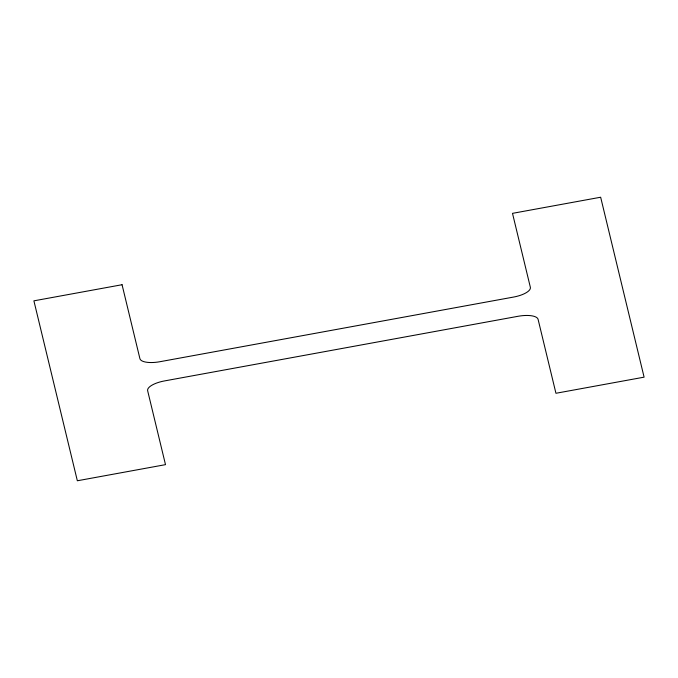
<?xml version="1.0" encoding="UTF-8"?>
<svg xmlns="http://www.w3.org/2000/svg" width="678" height="678" viewBox="0 0 678 678"><rect width="100%" height="100%" fill="white"/><g stroke="black" fill="none" stroke-linecap="round" stroke-linejoin="round"><path stroke-width="1.02" d="M122.057 284.726L33.9 300.837L77.343 480.77L165.5 464.65L147.651 390.74A18.747 6.627 -9.9 0 1 164.534 380.917L518.102 316.279A18.747 6.627 -9.9 0 1 538.095 319.363L555.943 393.274L644.1 377.163L600.657 197.23L512.5 213.35L530.349 287.26A18.747 6.627 -9.9 0 1 513.466 297.083L159.898 361.721A18.747 6.627 -9.9 0 1 139.905 358.637L122.057 284.726"/></g></svg>
